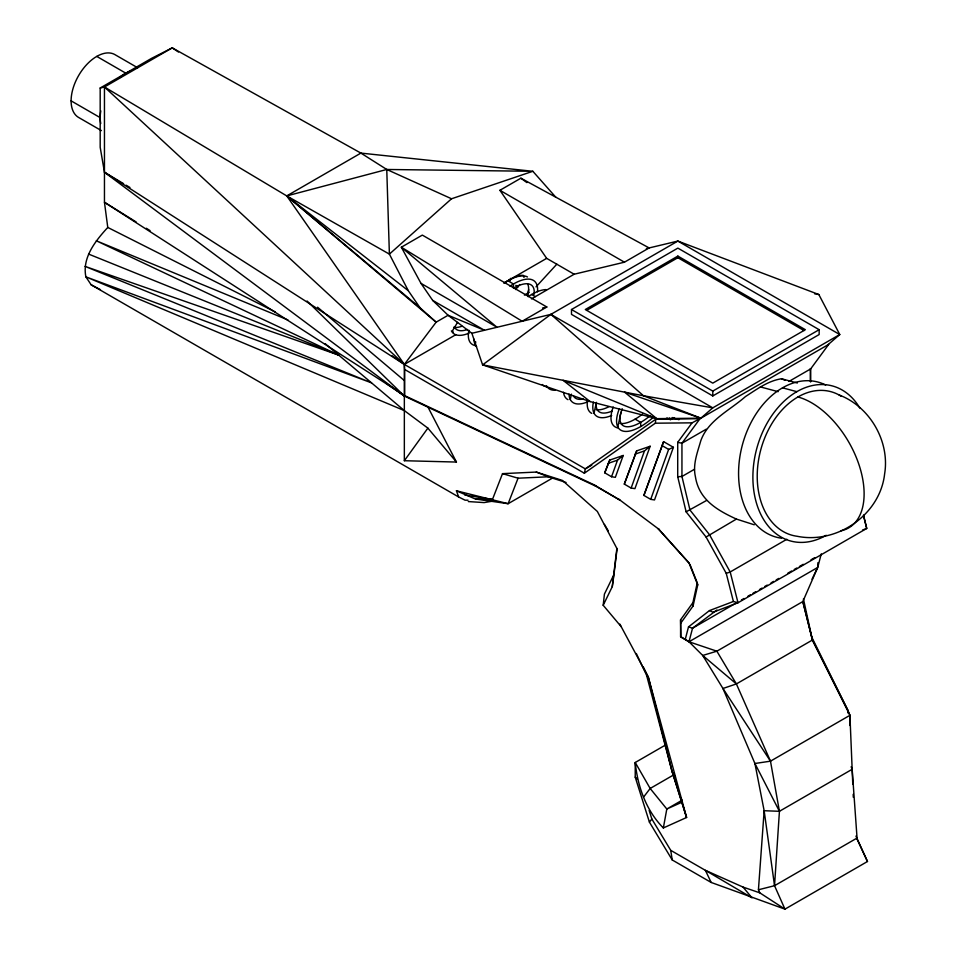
<?xml version="1.0" encoding="UTF-8"?>
<svg xmlns="http://www.w3.org/2000/svg" width="957" height="957" viewBox="0 0 957 957"><rect width="100%" height="100%" fill="white"/><g stroke="black" fill="none" stroke-linecap="round" stroke-linejoin="round"><path stroke-width="1.44" d="M849.744 725.454L849.924 715.31L847.711 709.927L811.775 637.206L802.827 601.57L817.709 567.453L821.262 553.888M817.757 566.269L817.912 562.692M855.941 836.095L867.473 861.503L784.955 909.15L774.536 885.703L779.429 811.297L770.481 761.174L736.376 683.932L716.865 651.191L688.992 641.776L680.583 636.907L680.583 619.789L692.892 602.671L697.258 582.825L689.913 564.343M666.192 744.618L635.233 762.49L635.233 777.18L649.396 822.087L672.233 859.972L711.183 882.462L784.955 909.15L759.798 892.833L758.434 889.771L764.153 810.723L754.917 763.495L722.954 688.49L702.713 655.461L688.992 641.776L680.894 636.728L680.583 619.789M754.26 524.795L736.423 519.077C717.08 510.189 699.005 499.662 695.428 476.813C692.581 464.552 697.438 452.482 700.763 440.854C708.001 420.171 729.928 410.314 745.467 396.557C756.736 389.379 767.957 380.826 781.51 378.769L797.337 383.015M603.197 605.279L604.417 594.118L613.975 574.499L612.277 586.653L603.197 605.279L621.225 626.715L648.368 677.305L686.576 817.493L663.345 827.961C646.178 810.639 637.613 786.415 635.233 762.49L650.162 788.472L666.814 809.024L663.345 827.961M612.277 586.653L616.882 548.457L597.347 511.445L562.441 480.438L536.315 472.064L502.509 473.643L492.472 499.446L475.844 499.231L456.441 490.797L458.642 496.97L465.066 500.188L467.997 500.2M614.143 573.064L617.109 548.493M404.667 369.474L404.667 395.612L594.058 484.804L619.897 500.08L596.115 486.359L404.344 396.054L104.457 172.248L100.186 147.27L100.186 88.02L104.457 86.991L286.753 195.91L404.344 364.402L404.667 369.474L584.368 473.225L655.318 423.197L655.868 419.13L656.741 418.64L699.388 418.209M584.368 473.225L585.313 468.882L655.868 419.13L699.998 418.699L828.714 344.376L810.663 368.912L788.939 381.448M475.162 344.592L475.749 341.924M528.731 289.708L527.57 295.043A38.747 15.192 -47.5 0 0 527.75 284.205M570.264 399.5L571.425 394.152M594.034 413.221L596.367 402.538M617.815 426.954L621.021 412.264M680.894 622.947L693.071 606.008L697.725 584.906L697.258 582.825M685.284 639.264L688.514 626.883L709.472 610.578L733.397 601.486L738.014 602.766L866.731 528.443L863.525 515.069M555.885 197.321L532.846 171.291L451.548 198.769L386.76 169.473L360.897 153.096L172.248 47.85L104.457 86.991L104.457 202.286L107.77 227.443C95.628 240.721 81.907 257.6 85.891 276.86L91.154 284.803L458.642 496.97M604.728 472.806L609.729 460.078L623.198 455.472L615.351 477.328L611.559 476.753L604.728 472.806L609.729 460.078M611.559 476.753L617.528 460.138L623.198 455.472M624.311 484.11L636.668 450.867L650.138 446.261L634.934 488.632L631.142 488.058L624.311 484.11L636.668 450.867M631.142 488.058L644.468 450.926L650.138 446.261M643.882 495.415L663.608 441.656L673.405 447.302L654.516 499.937L650.712 499.363L643.882 495.415L663.608 441.656M650.712 499.363L668.644 449.395L673.405 447.302M566.066 482.472L548.313 476.789L518.048 478.201L508.131 503.705L476.909 499.207M812.003 579.212L817.709 567.453L688.992 641.776L692.545 628.199L716.901 610.016M428.018 407.203L456.441 462.052L404.344 460.724L427.875 428.126L404.344 410.601L325.129 343.635M404.667 395.612L104.457 202.286L136.133 221.952M733.397 601.486L726.243 573.351L706.063 537.009L686.121 511.816L677.712 476.718L677.712 442.325L692.055 422.838L699.998 418.699L681.946 443.223L681.946 476.49L689.973 510.033L709.46 534.64L730.191 571.975L738.014 602.766L713.037 612.253L709.472 610.578M457.554 322.365L452.589 330.584L453.283 332.653M515.596 289.552L519.83 284.552M404.344 460.724L404.344 364.402L436.129 322.174L448.091 315.272L484.445 330.273L432.684 300.402L420.996 283.38L401.342 247.217L422.324 235.099L546.842 306.994L522.151 321.253L401.342 247.217L497.006 327.27L420.996 283.38M643.81 796.786L650.162 788.472L673.381 775.062M649.396 822.087L651.873 819.06L649.145 810.423M536.04 286.849L556.83 264.18M451.548 198.769L389.391 254.119L286.753 195.91L360.897 153.096L532.846 171.291L386.76 169.473L286.753 195.91L436.129 322.174L419.991 307.723L286.753 195.91L408.304 290.713L419.991 307.723M432.684 300.402L448.091 315.272L471.873 333.287L482.603 364.856L590.182 401.593L656.741 418.64L624.562 392.131L700.859 418.197L712.786 407.849L839.768 334.543L818.833 294.529L677.867 241.068L646.346 248.605M827.841 344.879L839.768 334.543L677.867 241.068L550.885 314.375L482.603 364.856L643.499 395.767L712.786 407.849L550.885 314.375L471.873 333.287M706.063 537.009L736.423 519.077M665.139 419.345L667.185 417.946M504.255 283.009C510.153 279.731 516.242 274.874 523.288 275.353L523.993 277.422M667.388 419.357L669.601 418.042M100.186 88.02L151.505 58.389L172.248 47.85L178.457 52.013M574.164 274.228L546.662 258.354L499.913 190.299L520.895 178.193L649.133 247.935L624.442 262.194L574.164 274.228L531.482 298.871M503.98 282.997L546.662 258.354M123.585 183.672L104.457 172.248L404.344 364.402L455.927 334.627M524.388 295.103L529.341 292.232M571.496 309.53L677.867 248.114L819.156 329.698L819.156 334.543L712.786 395.947L571.496 314.375L571.496 309.53L712.786 391.102L819.156 329.698M677.867 256.093L585.301 309.53L712.786 383.135L805.351 329.698L677.867 256.093L677.867 257.708L804.059 330.572M586.581 310.403L677.867 257.708M552.979 477.806L508.131 503.705L456.441 490.797M591.749 465.162L585.313 468.882L404.344 364.402L392.226 355.825M670.259 419.836L674.123 417.599M706.218 429.215L681.946 443.223L677.712 442.325M694.447 469.277L681.946 476.49L677.712 476.718M706.481 500.511L686.121 511.816M786.821 539.281L730.191 571.975L726.243 573.351M737.596 602.192L692.545 628.199L688.514 626.883M741.46 599.955L744.032 598.472M747.896 596.247L750.467 594.764M753.039 593.268L755.611 591.785M759.475 589.56L762.047 588.077M764.619 586.581L767.203 585.098M771.055 582.873L773.639 581.378M776.211 579.894L778.783 578.411M787.79 573.207L791.654 570.982M794.226 569.487L796.798 568.003M799.382 566.52L803.234 564.295M810.962 559.833L814.826 557.596M736.376 683.932L702.713 655.461L716.865 651.191L802.827 601.57L812.409 640.03L849.924 715.31L770.481 761.174L722.954 688.49L736.376 683.932L812.409 640.03L803.425 598.915M682.305 800.088L666.814 809.024L681.839 802.253L671.922 770.935L646.525 675.044L636.309 653.523M758.434 889.771L774.536 885.703L764.153 810.723L779.429 811.297L852.161 769.296L849.924 715.31M774.536 885.703L857.053 838.057L852.161 769.296L851.144 766.76M862.568 530.034L866.731 528.443L863.525 515.859M608.126 463.355L617.528 460.138M635.065 454.132L644.468 450.926M542.535 308.022L546.842 306.994M493.836 500.942L484.098 502.592L468.296 501.564M770.481 761.174L754.917 763.495L779.429 811.297M689.028 563.027L658.165 528.635L689.028 563.027L697.725 584.906M655.318 423.197L692.055 422.838M475.844 499.231L492.472 499.446L464.863 495.044M814.658 293.823L818.833 294.529M782.527 387.824L796.846 391.664M760.396 386.915L778.149 391.676M502.509 473.643L518.048 478.201M672.161 417.539L678.992 419.728M651.873 819.06L670.725 850.33L705.393 870.344L743.051 887.091L759.798 892.833M287.961 319.973L96.334 240.793L338.706 355.119L85.006 266.369L371.531 382.86L85.891 276.86L404.344 410.601M700.859 418.197L643.499 395.767L550.885 314.375M536.315 472.064L548.313 476.789M88.558 254.072L338.706 355.119M656.741 418.64L563.051 380.312L590.182 401.593M839.098 394.978C869.865 406.546 889.998 441.428 884.627 473.859C880.129 514.818 836.968 544.425 797.025 536.255A74.359 52.587 -75 0 1 762.107 445.22A74.359 52.587 -75 0 1 841.49 396.401M781.51 378.769L785.075 380.312M107.77 227.443L275.305 311.946M91.154 284.803L100.449 289.684M499.913 190.299L624.442 262.194M507.868 280.76L513.454 283.99L513.454 288.177A38.747 15.192 -47.5 0 1 534.03 294.409M515.763 285.318L518.204 286.729M531.637 294.481L535.358 296.634M137.664 67.756L114.9 54.609A36.282 20.946 -60 0 0 78.618 75.567A36.282 20.946 -60 0 0 78.618 117.46L101.382 130.607M96.765 56.403L125.846 73.199M635.125 419.142L640.723 422.372L640.723 426.559M71.105 100.856L100.186 117.639M661.813 445.46L668.644 449.395M126.133 185.203L129.961 187.488M146.265 228.245L150.07 230.613M387.334 384.188L404.344 396.054L307.065 301.012M520.895 178.193L526.888 182.596M618.102 498.681L659.457 529.676M594.058 484.804L596.115 486.359M317.58 307.221L404.344 380.563M635.233 777.18L637.398 779.058M104.457 86.991L404.344 364.402M427.875 428.126L456.441 462.052M743.051 887.091L752.011 897.857L705.393 870.344L711.183 882.462M646.525 675.044L648.368 677.305L671.922 770.935L686.576 817.493L681.839 802.253M604.417 524.364L608.185 530.716M408.304 290.713L389.391 254.119L386.76 169.473M619.885 624.108L621.225 626.715M671.922 770.935L674.984 776.881M812.409 640.03L847.711 709.927L847.782 712.881M643.152 666.634L648.368 677.305M856.802 838.535L867.473 861.503M670.725 850.33L672.233 859.972M692.892 602.671L693.071 606.008M852.161 769.296L852.771 784.034M853.189 794.346L853.309 797.289M810.663 368.912L810.663 381.927M810.34 368.612L810.34 381.508M712.786 391.102L712.786 395.947M510.452 278.379A38.747 15.192 -47.5 0 1 510.26 280.688M467.471 329.495A38.747 15.192 -47.5 0 1 454.419 327.031M475.27 345.609A43.687 18.147 -48.8 0 1 468.918 330.237M504.363 282.937A43.687 18.147 -48.8 0 1 527.463 276.956M509.949 286.167A43.687 18.147 -48.8 0 1 537.487 291.765M476.574 346.578A43.687 18.147 -48.8 0 1 473.93 339.113M528.132 296.67A43.687 18.147 -48.8 0 1 546.052 289.6M642.482 414.166A38.747 15.192 -47.5 0 1 620.04 423.413M650.186 415.697A38.747 15.192 -47.5 0 1 622.253 408.747M653.129 417.443A43.687 18.147 -48.8 0 1 623.079 431.093A43.687 18.147 -48.8 0 1 619.323 408.783M100.748 123.489A36.282 20.946 -60 0 1 100.796 110.868M119.206 78.043A36.282 20.946 -60 0 1 131.193 70.77M781.558 538.217A80.292 56.774 -75 0 1 742.931 442.935A80.292 56.774 -75 0 1 825.652 384.989M826.226 535.286A80.292 56.774 -75 0 1 756.843 504.363A80.292 56.774 -75 0 1 784.154 401.15A80.292 56.774 -75 0 1 859.865 408.125M461.884 326.265A38.747 15.192 -47.5 0 1 453.618 327.33M469.05 333.12A43.687 18.147 -48.8 0 1 451.393 330.871M546.591 386.784A43.687 18.147 -48.8 0 1 542.308 384.523M554.976 390.265A43.687 18.147 -48.8 0 1 546.495 385.767M567.991 399.667A43.687 18.147 -48.8 0 1 563.541 392.322M583.268 398.997A38.747 15.192 -47.5 0 1 573.291 395.648M587.921 401.749A43.687 18.147 -48.8 0 1 569.032 394.021M591.761 413.388A43.687 18.147 -48.8 0 1 587.514 400.373M608.999 406.689A38.747 15.192 -47.5 0 1 596.259 409.68M612.301 410.996A38.747 15.192 -47.5 0 1 596.378 402.407M611.69 415.47A43.687 18.147 -48.8 0 1 593.388 402.096M617.911 427.958A43.687 18.147 -48.8 0 1 613.198 406.976M797.923 396.976A74.359 42.933 60 0 1 859.434 466.083A74.359 42.933 60 0 1 840.736 530.824"/></g></svg>
